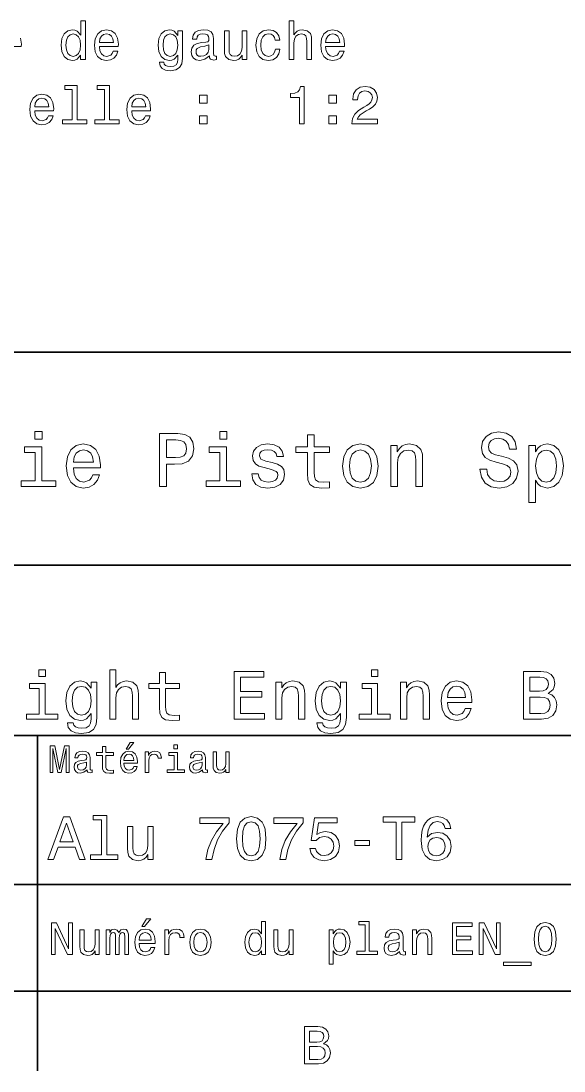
# Model space of a CAD drawing. Extents: x 0 to 420, y 0 to 297.
# Drawn here: x 313.5 to 364.5, y 2.5 to 101.1 of the extents above; entities that cross this region are included whole.
import ezdxf

# ---------------------------------------------------------------- set-up
doc = ezdxf.new("R2010")
doc.units = 0

msp = doc.modelspace()

# ---------------------------------------------------------------- linework, layer by layer
at = {"color": 7, "lineweight": 35}
for p, q in [((220, 70), (410, 70)), ((285, 50), (410, 50)), ((285, 34), (410, 34)), ((285, 20), (410, 20)), ((10, 10), (410, 10)), ((220, 10), (410, 10))]:
    msp.add_line(p, q, dxfattribs=at)
at = {"color": 7, "lineweight": 35, "ltscale": 0.35}
msp.add_line((315, 20), (315, 34), dxfattribs=at)
at = {"color": 7, "lineweight": 35, "ltscale": 0.25}
msp.add_line((315, 10), (315, 20), dxfattribs=at)
at = {"color": 7, "lineweight": 35, "ltscale": 0.1875}
msp.add_line((315, 10), (315, 2.5), dxfattribs=at)
at = {"color": 7, "lineweight": 13}
for points in [[(319.058105, 97.905136), (319.058105, 97.486549), (319.501923, 97.486549), (319.501923, 101.10759), (319.063171, 101.10759), (319.063171, 99.781219), (318.72525, 100.164505), (318.518494, 100.25528), (318.281464, 100.290581), (317.852783, 100.18972), (317.519928, 99.907295), (317.30307, 99.453407), (317.227417, 98.843178), (317.30307, 98.232948), (317.519928, 97.77401), (317.852783, 97.486549), (318.281464, 97.390732), (318.518494, 97.426033), (318.730316, 97.516808)], [(338.645996, 97.486549), (339.089813, 97.486549), (339.089813, 99.04995), (339.135193, 99.40802), (339.281464, 99.670265), (339.508392, 99.83165), (339.811005, 99.892166), (340.05307, 99.841736), (340.204376, 99.705566), (340.280029, 99.478622), (340.305237, 99.176033), (340.305237, 97.486549), (340.749023, 97.486549), (340.749023, 99.266808), (340.728851, 99.624878), (340.638092, 99.922432), (340.340546, 100.194763), (339.876556, 100.290581), (339.62439, 100.25528), (339.407532, 100.159462), (339.225983, 100.008163), (339.089813, 99.801392), (339.089813, 101.10759), (338.645996, 101.10759)], [(318.357117, 99.892166), (318.649628, 99.821564), (318.871521, 99.624878), (319.002655, 99.297066), (319.05307, 98.843178), (319.002655, 98.384247), (318.871521, 98.056435), (318.649628, 97.854706), (318.357117, 97.789146), (318.079742, 97.854706), (317.86792, 98.056435), (317.726715, 98.38929), (317.681305, 98.843178), (317.726715, 99.292023), (317.86792, 99.619835), (318.079742, 99.821564)], [(320.818207, 98.712051), (322.593414, 98.712051), (322.59845, 98.918823), (322.517761, 99.498795), (322.295868, 99.932518), (321.942841, 100.194763), (321.473816, 100.290581), (321.014893, 100.18972), (320.661865, 99.907295), (320.434906, 99.448364), (320.354218, 98.843178), (320.429871, 98.222862), (320.65683, 97.768967), (321.004791, 97.486549), (321.458679, 97.390732), (321.852051, 97.456291), (322.174835, 97.627762), (322.411865, 97.900093), (322.548035, 98.263206), (322.109283, 98.263206), (322.018494, 98.061478), (321.88736, 97.910179), (321.51416, 97.789146), (321.226715, 97.84462), (321.009857, 98.021133), (320.868622, 98.308594), (320.818207, 98.696922)], [(320.818207, 99.085251), (320.873688, 99.433235), (321.009857, 99.690437), (321.216614, 99.846779), (321.488953, 99.902252), (321.756256, 99.846779), (321.963013, 99.690437), (322.089111, 99.433235), (322.134491, 99.085251)], [(328.609985, 97.60759), (328.609985, 100.194763), (328.186371, 100.194763), (328.186371, 99.756004), (327.838379, 100.154419), (327.626556, 100.25528), (327.389526, 100.290581), (326.960846, 100.18972), (326.627991, 99.907295), (326.411133, 99.453407), (326.33551, 98.843178), (326.411133, 98.227905), (326.627991, 97.77401), (326.960846, 97.486549), (327.389526, 97.390732), (327.631592, 97.426033), (327.833344, 97.516808), (328.186371, 97.900093), (328.186371, 97.516808), (328.146027, 97.214218), (328.035065, 96.997353), (327.823242, 96.871277), (327.505524, 96.82589), (327.228149, 96.856148), (327.031464, 96.931793), (326.915466, 97.06292), (326.880157, 97.239433), (326.451477, 97.239433), (326.451477, 97.219261), (326.517059, 96.896492), (326.718781, 96.654419), (327.041534, 96.498077), (327.480316, 96.442604), (328.004791, 96.51825), (328.352783, 96.730064), (328.549469, 97.098221)], [(326.794434, 98.843178), (326.839813, 99.292023), (326.975983, 99.624878), (327.187805, 99.821564), (327.470215, 99.892166), (327.767761, 99.821564), (327.989685, 99.624878), (328.125854, 99.292023), (328.17627, 98.843178), (328.125854, 98.384247), (327.989685, 98.056435), (327.767761, 97.854706), (327.470215, 97.789146), (327.187805, 97.854706), (326.975983, 98.056435), (326.839813, 98.38929)], [(331.146729, 97.839577), (331.146729, 97.824448), (331.171936, 97.652977), (331.247589, 97.531937), (331.565308, 97.436119), (331.812439, 97.476463), (331.812439, 97.819405), (331.706543, 97.804276), (331.565308, 97.869835), (331.5401, 98.071564), (331.5401, 99.473579), (331.479584, 99.83165), (331.30307, 100.083809), (330.995422, 100.235107), (330.561707, 100.290581), (330.138092, 100.230064), (329.825409, 100.058594), (329.628723, 99.791306), (329.563171, 99.438278), (329.563171, 99.40802), (329.961578, 99.40802), (329.996887, 99.619835), (330.107819, 99.771133), (330.289398, 99.861908), (330.5466, 99.897209), (330.793701, 99.871994), (330.970215, 99.796349), (331.076141, 99.665222), (331.11142, 99.483665), (331.091248, 99.271851), (331.010559, 99.165947), (330.808838, 99.115509), (330.430603, 99.075165), (329.996887, 98.98439), (329.68924, 98.823006), (329.50769, 98.570847), (329.452209, 98.197647), (329.502655, 97.864792), (329.658997, 97.617676), (329.911133, 97.461334), (330.259125, 97.405861), (330.728149, 97.511765)], [(334.661865, 100.194763), (334.218048, 100.194763), (334.218048, 98.631363), (334.167633, 98.26825), (334.021362, 98.006004), (333.794434, 97.84462), (333.496887, 97.794189), (333.259857, 97.834534), (333.108551, 97.955566), (333.022827, 98.162338), (333.002655, 98.454849), (333.002655, 100.194763), (332.558838, 100.194763), (332.558838, 98.414505), (332.573975, 98.056435), (332.6698, 97.758881), (332.96228, 97.486549), (333.431305, 97.390732), (333.683472, 97.426033), (333.90033, 97.516808), (334.086945, 97.673149), (334.23822, 97.900093), (334.23822, 97.486549), (334.661865, 97.486549)], [(337.334778, 99.297066), (337.773529, 99.297066), (337.682739, 99.700523), (337.465881, 100.01825), (337.127991, 100.214935), (336.68924, 100.290581), (336.205078, 100.18972), (335.836945, 99.907295), (335.60495, 99.448364), (335.524261, 98.833092), (335.599915, 98.222862), (335.826843, 97.768967), (336.184906, 97.486549), (336.674103, 97.390732), (337.107819, 97.466377), (337.44574, 97.678192), (337.677704, 98.011047), (337.778564, 98.454849), (337.35495, 98.454849), (337.279297, 98.172432), (337.138092, 97.960609), (336.936371, 97.829491), (336.68924, 97.789146), (336.381592, 97.854706), (336.159698, 98.056435), (336.023529, 98.384247), (335.978149, 98.848221), (336.023529, 99.302109), (336.164734, 99.629921), (336.391693, 99.83165), (336.68924, 99.902252), (336.951477, 99.856865), (337.148163, 99.740875), (337.279297, 99.549232)], [(342.070374, 98.712051), (343.845581, 98.712051), (343.850616, 98.918823), (343.769928, 99.498795), (343.548035, 99.932518), (343.195007, 100.194763), (342.725983, 100.290581), (342.267059, 100.18972), (341.914032, 99.907295), (341.687073, 99.448364), (341.606384, 98.843178), (341.682037, 98.222862), (341.908966, 97.768967), (342.256958, 97.486549), (342.710846, 97.390732), (343.104218, 97.456291), (343.427002, 97.627762), (343.664032, 97.900093), (343.800201, 98.263206), (343.36142, 98.263206), (343.27066, 98.061478), (343.139526, 97.910179), (342.766327, 97.789146), (342.478851, 97.84462), (342.261993, 98.021133), (342.120789, 98.308594), (342.070374, 98.696922)], [(342.070374, 99.085251), (342.125824, 99.433235), (342.261993, 99.690437), (342.468781, 99.846779), (342.741119, 99.902252), (343.008392, 99.846779), (343.215179, 99.690437), (343.341248, 99.433235), (343.386658, 99.085251)], [(331.096313, 98.434677), (331.035797, 98.172432), (330.87439, 97.970695), (330.632324, 97.839577), (330.334778, 97.794189), (330.143127, 97.819405), (330.006958, 97.900093), (329.921234, 98.041306), (329.896027, 98.237991), (329.916199, 98.414505), (329.996887, 98.540581), (330.319641, 98.681793), (330.728149, 98.74231), (331.096313, 98.86335)], [(318.276428, 94.687561), (318.276428, 91.81292), (317.363586, 91.81292), (317.363586, 91.43972), (319.627991, 91.43972), (319.627991, 91.81292), (318.720215, 91.81292), (318.720215, 95.06076), (317.580444, 95.06076), (317.580444, 94.687561)], [(321.312439, 94.687561), (321.312439, 91.81292), (320.399628, 91.81292), (320.399628, 91.43972), (322.664032, 91.43972), (322.664032, 91.81292), (321.756256, 91.81292), (321.756256, 95.06076), (320.616486, 95.06076), (320.616486, 94.687561)], [(339.599182, 91.43972), (340.058105, 91.43972), (340.058105, 94.964935), (339.715179, 94.964935), (339.62439, 94.657303), (339.442841, 94.450531), (339.165466, 94.329491), (338.782166, 94.289146), (338.782166, 93.931076), (339.599182, 93.931076)], [(344.531464, 91.43972), (346.937073, 91.43972), (346.937073, 91.873436), (345.035767, 91.873436), (345.141693, 92.110466), (345.323242, 92.307152), (345.883057, 92.665222), (346.180603, 92.816521), (346.513428, 93.033379), (346.750488, 93.285538), (346.886658, 93.583092), (346.937073, 93.92099), (346.851349, 94.34462), (346.614319, 94.677475), (346.25119, 94.88929), (345.782166, 94.964935), (345.298035, 94.879204), (344.929871, 94.642166), (344.692841, 94.263931), (344.612152, 93.764648), (344.612152, 93.694046), (345.071075, 93.694046), (345.071075, 93.73439), (345.116455, 94.077332), (345.252625, 94.329491), (345.469482, 94.490875), (345.756958, 94.546349), (346.049469, 94.495918), (346.266327, 94.369835), (346.407532, 94.173149), (346.457977, 93.926033), (346.422668, 93.694046), (346.326843, 93.49736), (346.165466, 93.32589), (345.943542, 93.174591), (345.645996, 93.013206), (345.151764, 92.700523), (344.803802, 92.367676), (344.597015, 91.964218), (344.531464, 91.454849)], [(314.746155, 92.665222), (316.521362, 92.665222), (316.526428, 92.871994), (316.44574, 93.451965), (316.223816, 93.885689), (315.870789, 94.147934), (315.401764, 94.243752), (314.942841, 94.142891), (314.589813, 93.860466), (314.362885, 93.401535), (314.282166, 92.796349), (314.357819, 92.176033), (314.584778, 91.722137), (314.93277, 91.43972), (315.386658, 91.343903), (315.780029, 91.409462), (316.102783, 91.580933), (316.339813, 91.853264), (316.475983, 92.216377), (316.037231, 92.216377), (315.946442, 92.014648), (315.815308, 91.86335), (315.442108, 91.742317), (315.154663, 91.797791), (314.937805, 91.974304), (314.7966, 92.261765), (314.746155, 92.650093)], [(314.746155, 93.038422), (314.801636, 93.386406), (314.937805, 93.643608), (315.144562, 93.79995), (315.416901, 93.855423), (315.684204, 93.79995), (315.890961, 93.643608), (316.017059, 93.386406), (316.062439, 93.038422)], [(323.854218, 92.665222), (325.629456, 92.665222), (325.634491, 92.871994), (325.553802, 93.451965), (325.331879, 93.885689), (324.978882, 94.147934), (324.509857, 94.243752), (324.050903, 94.142891), (323.697876, 93.860466), (323.470947, 93.401535), (323.390259, 92.796349), (323.465912, 92.176033), (323.692841, 91.722137), (324.040833, 91.43972), (324.49472, 91.343903), (324.888092, 91.409462), (325.210846, 91.580933), (325.447876, 91.853264), (325.584045, 92.216377), (325.145294, 92.216377), (325.054504, 92.014648), (324.923401, 91.86335), (324.550201, 91.742317), (324.262726, 91.797791), (324.045868, 91.974304), (323.904663, 92.261765), (323.854218, 92.650093)], [(323.854218, 93.038422), (323.909698, 93.386406), (324.045868, 93.643608), (324.252655, 93.79995), (324.524963, 93.855423), (324.792267, 93.79995), (324.999023, 93.643608), (325.125122, 93.386406), (325.170502, 93.038422)], [(330.233917, 93.396492), (330.929871, 93.396492), (330.929871, 94.147934), (330.233917, 94.147934)], [(342.377991, 93.396492), (343.073975, 93.396492), (343.073975, 94.147934), (342.377991, 94.147934)], [(330.233917, 91.43972), (330.929871, 91.43972), (330.929871, 92.191162), (330.233917, 92.191162)], [(342.377991, 91.43972), (343.073975, 91.43972), (343.073975, 92.191162), (342.377991, 92.191162)], [(315.439484, 62.554031), (314.76944, 62.554031), (314.76944, 61.833572), (315.439484, 61.833572)], [(326.462524, 57.381123), (327.125366, 57.381123), (327.125366, 59.492073), (327.860229, 59.492073), (328.602295, 59.528095), (329.193085, 59.780258), (329.574921, 60.270172), (329.70462, 60.940201), (329.60376, 61.559795), (329.315552, 62.013687), (328.840057, 62.287464), (328.19165, 62.381123), (326.462524, 62.381123)], [(332.788177, 62.554031), (332.118164, 62.554031), (332.118164, 61.833572), (332.788177, 61.833572)], [(340.353027, 60.579971), (340.353027, 58.64193), (340.39624, 58.015129), (340.597992, 57.582851), (341.001434, 57.330688), (341.685883, 57.244236), (342.43515, 57.280258), (342.43515, 57.827808), (341.887604, 57.78458), (341.390503, 57.842216), (341.123932, 58.022331), (341.008636, 58.324928), (340.98703, 58.75), (340.98703, 60.579971), (342.43515, 60.579971), (342.43515, 61.120316), (340.98703, 61.120316), (340.98703, 62.251438), (340.353027, 62.251438), (340.353027, 61.120316), (339.257935, 61.120316), (339.257935, 60.579971)], [(357.20462, 59.030979), (356.549011, 59.030979), (356.693085, 58.267288), (357.053314, 57.70533), (357.608063, 57.366714), (358.357361, 57.244236), (359.099426, 57.359509), (359.654175, 57.67651), (360.007202, 58.17363), (360.136902, 58.82925), (360.028809, 59.420029), (359.726227, 59.801872), (359.236328, 60.054031), (358.580688, 60.241352), (358.018738, 60.378242), (357.651306, 60.536743), (357.442383, 60.767288), (357.377533, 61.127522), (357.442383, 61.451729), (357.6297, 61.696686), (357.917877, 61.862389), (358.314117, 61.920029), (358.71759, 61.84798), (359.034576, 61.653458), (359.24353, 61.32925), (359.344391, 60.889767), (360, 60.889767), (360, 60.904179), (359.884735, 61.581409), (359.546112, 62.085732), (359.01297, 62.402737), (358.292511, 62.510807), (357.644104, 62.402737), (357.139771, 62.100143), (356.815552, 61.631844), (356.700287, 61.026657), (356.793945, 60.486309), (357.067719, 60.118874), (357.5, 59.873917), (358.09079, 59.6866), (358.674347, 59.520893), (359.113831, 59.362389), (359.380402, 59.131844), (359.47406, 58.757202), (359.387604, 58.375359), (359.164276, 58.087173), (358.825653, 57.907059), (358.386169, 57.849422), (357.896271, 57.928673), (357.521606, 58.159222), (357.283875, 58.533859)], [(318.371765, 59.131844), (320.907776, 59.131844), (320.914978, 59.427231), (320.799713, 60.255764), (320.482697, 60.875359), (319.978394, 61.25), (319.30835, 61.386887), (318.65274, 61.242794), (318.148407, 60.839336), (317.824219, 60.183716), (317.708923, 59.319164), (317.816986, 58.432995), (318.141205, 57.78458), (318.638336, 57.381123), (319.286743, 57.244236), (319.848694, 57.337894), (320.309784, 57.582851), (320.648407, 57.971901), (320.842926, 58.490631), (320.216125, 58.490631), (320.086456, 58.20245), (319.899139, 57.986309), (319.365997, 57.8134), (318.955322, 57.892651), (318.645538, 58.14481), (318.443787, 58.555473), (318.371765, 59.110229)], [(328.011536, 61.76873), (328.443787, 61.725502), (328.760803, 61.588615), (328.94812, 61.336452), (329.01297, 60.940201), (328.940918, 60.522331), (328.746399, 60.270172), (328.414978, 60.140488), (327.96109, 60.104465), (327.125366, 60.104465), (327.125366, 61.76873)], [(337.060516, 59.636166), (336.44812, 59.780258), (335.994232, 59.945965), (335.842926, 60.28458), (335.886169, 60.522331), (336.037476, 60.695244), (336.28241, 60.803314), (336.635437, 60.846542), (336.97406, 60.803314), (337.240631, 60.67363), (337.413544, 60.479107), (337.485596, 60.219738), (338.105194, 60.219738), (338.105194, 60.23415), (337.997131, 60.70245), (337.701721, 61.069885), (337.240631, 61.30043), (336.635437, 61.386887), (336.023041, 61.30043), (335.576355, 61.062679), (335.29538, 60.709652), (335.208923, 60.262966), (335.273773, 59.830688), (335.475494, 59.528095), (335.806915, 59.311958), (336.289612, 59.16066), (336.995667, 58.987751), (337.427948, 58.807636), (337.543213, 58.663544), (337.586456, 58.447407), (337.521606, 58.180836), (337.348694, 57.979107), (337.067719, 57.849422), (336.693085, 57.806194), (336.296814, 57.849422), (336.008636, 58.000721), (335.814117, 58.245674), (335.734863, 58.584293), (335.122467, 58.584293), (335.223328, 58.007923), (335.518738, 57.590057), (335.98703, 57.337894), (336.635437, 57.244236), (337.312683, 57.337894), (337.809814, 57.590057), (338.112396, 57.993515), (338.220459, 58.519451), (338.141205, 58.973343), (337.917877, 59.283138), (337.550415, 59.484871)], [(343.65274, 59.311958), (343.768005, 58.432995), (344.099426, 57.78458), (344.625366, 57.381123), (345.331421, 57.244236), (346.030273, 57.381123), (346.556213, 57.777374), (346.887604, 58.425793), (347.010101, 59.311958), (346.887604, 60.190922), (346.556213, 60.846542), (346.030273, 61.242794), (345.331421, 61.386887), (344.625366, 61.242794), (344.099426, 60.839336), (343.768005, 60.190922)], [(348.177246, 57.381123), (348.811249, 57.381123), (348.811249, 59.614552), (348.876099, 60.12608), (349.085022, 60.500717), (349.409241, 60.731266), (349.841492, 60.817722), (350.187317, 60.745674), (350.403473, 60.551151), (350.511536, 60.226944), (350.547546, 59.794666), (350.547546, 57.381123), (351.181549, 57.381123), (351.181549, 59.924351), (351.15274, 60.435879), (351.023071, 60.86095), (350.597992, 61.25), (349.93515, 61.386887), (349.567719, 61.336452), (349.257935, 61.199566), (348.991364, 60.969017), (348.78241, 60.659222), (348.78241, 61.25), (348.177246, 61.25)], [(361.786743, 60.652016), (361.786743, 61.25), (361.15274, 61.25), (361.15274, 55.882565), (361.786743, 55.882565), (361.786743, 57.971901), (362.010101, 57.633286), (362.262268, 57.409943), (362.896271, 57.244236), (363.501465, 57.381123), (363.976959, 57.791786), (364.286743, 58.440201), (364.402039, 59.319164), (364.286743, 60.190922), (363.976959, 60.839336), (363.501465, 61.242794), (362.896271, 61.386887), (362.550446, 61.343658), (362.255066, 61.206772), (362.002899, 60.976223)], [(315.417877, 57.914265), (315.417877, 61.120316), (313.789612, 61.120316), (313.789612, 60.579971), (314.783875, 60.579971), (314.783875, 57.914265), (313.48703, 57.914265), (313.48703, 57.381123), (316.729095, 57.381123), (316.729095, 57.914265)], [(318.371765, 59.664986), (318.451019, 60.162102), (318.645538, 60.529537), (318.940918, 60.75288), (319.329956, 60.83213), (319.711823, 60.75288), (320.007202, 60.529537), (320.187317, 60.162102), (320.252167, 59.664986)], [(332.766571, 57.914265), (332.766571, 61.120316), (331.138336, 61.120316), (331.138336, 60.579971), (332.132568, 60.579971), (332.132568, 57.914265), (330.835724, 57.914265), (330.835724, 57.381123), (334.07782, 57.381123), (334.07782, 57.914265)], [(344.301147, 59.319164), (344.365997, 59.967579), (344.567719, 60.435879), (344.891937, 60.72406), (345.331421, 60.824928), (345.763702, 60.72406), (346.087891, 60.443081), (346.289612, 59.967579), (346.361664, 59.319164), (346.289612, 58.663544), (346.087891, 58.188038), (345.763702, 57.899853), (345.331421, 57.806194), (344.891937, 57.899853), (344.567719, 58.188038), (344.365997, 58.663544)], [(362.788208, 57.8134), (362.363129, 57.907059), (362.053314, 58.195244), (361.858795, 58.663544), (361.793945, 59.319164), (361.858795, 59.967579), (362.053314, 60.435879), (362.363129, 60.716858), (362.788208, 60.817722), (363.177246, 60.716858), (363.48703, 60.428673), (363.68158, 59.960373), (363.753601, 59.319164), (363.68158, 58.67075), (363.48703, 58.195244), (363.177246, 57.907059)], [(315.742065, 40.185879), (315.139069, 40.185879), (315.139069, 39.537464), (315.742065, 39.537464)], [(321.785309, 35.530258), (322.355927, 35.530258), (322.355927, 37.540344), (322.414276, 38.000721), (322.602325, 38.337894), (322.894104, 38.545387), (323.283142, 38.623199), (323.594391, 38.558357), (323.78891, 38.383286), (323.886169, 38.091499), (323.918579, 37.70245), (323.918579, 35.530258), (324.489197, 35.530258), (324.489197, 37.819164), (324.463257, 38.279537), (324.346558, 38.662102), (323.963989, 39.012245), (323.367432, 39.135445), (323.043243, 39.090057), (322.764404, 38.966858), (322.530975, 38.772331), (322.355927, 38.506485), (322.355927, 40.185879), (321.785309, 40.185879)], [(326.453888, 38.409222), (326.453888, 36.664986), (326.492798, 36.100864), (326.674347, 35.711815), (327.037476, 35.484871), (327.653473, 35.407059), (328.32782, 35.43948), (328.32782, 35.932274), (327.835022, 35.893372), (327.387604, 35.945244), (327.147705, 36.107349), (327.043945, 36.379681), (327.024506, 36.762245), (327.024506, 38.409222), (328.32782, 38.409222), (328.32782, 38.895531), (327.024506, 38.895531), (327.024506, 39.913544), (326.453888, 39.913544), (326.453888, 38.895531), (325.468292, 38.895531), (325.468292, 38.409222)], [(333.476227, 35.530258), (336.329254, 35.530258), (336.329254, 36.074928), (334.072784, 36.074928), (334.072784, 37.598701), (336.082855, 37.598701), (336.082855, 38.136887), (334.072784, 38.136887), (334.072784, 39.485588), (336.277374, 39.485588), (336.277374, 40.030258), (333.476227, 40.030258)], [(346.969757, 40.185879), (346.36673, 40.185879), (346.36673, 39.537464), (346.969757, 39.537464)], [(362.972626, 37.961815), (363.426514, 38.337894), (363.543213, 38.590778), (363.582123, 38.902016), (363.497833, 39.388329), (363.244965, 39.738472), (362.836456, 39.95245), (362.265869, 40.030258), (360.664276, 40.030258), (360.664276, 35.530258), (362.356628, 35.530258), (362.959656, 35.621037), (363.407074, 35.886887), (363.685883, 36.308357), (363.783142, 36.87896), (363.724792, 37.261528), (363.569153, 37.57925), (363.316284, 37.812679)], [(362.142639, 38.162823), (361.260803, 38.162823), (361.260803, 39.492073), (362.194519, 39.492073), (362.544678, 39.453171), (362.791077, 39.336452), (362.940216, 39.135445), (362.992065, 38.837173), (362.933716, 38.538902), (362.778107, 38.331409), (362.512238, 38.201729)], [(315.722626, 36.010086), (315.722626, 38.895531), (314.257202, 38.895531), (314.257202, 38.409222), (315.152039, 38.409222), (315.152039, 36.010086), (313.984863, 36.010086), (313.984863, 35.530258), (316.90274, 35.530258), (316.90274, 36.010086)], [(320.592224, 35.685879), (320.592224, 39.012245), (320.047546, 39.012245), (320.047546, 38.448124), (319.600159, 38.960373), (319.32782, 39.090057), (319.023071, 39.135445), (318.471893, 39.005764), (318.043945, 38.642651), (317.765137, 38.059078), (317.667877, 37.274494), (317.765137, 36.483429), (318.043945, 35.899857), (318.471893, 35.530258), (319.023071, 35.407059), (319.33429, 35.45245), (319.593658, 35.569164), (320.047546, 36.061958), (320.047546, 35.569164), (319.995697, 35.180115), (319.853027, 34.901295), (319.580688, 34.739193), (319.172211, 34.680836), (318.815582, 34.719738), (318.562683, 34.817001), (318.413544, 34.985588), (318.368164, 35.212536), (317.817017, 35.212536), (317.817017, 35.1866), (317.901306, 34.771614), (318.160675, 34.460373), (318.575653, 34.259365), (319.139771, 34.188038), (319.814117, 34.285301), (320.261536, 34.557636), (320.514404, 35.030979)], [(318.257935, 37.274494), (318.316284, 37.851585), (318.491364, 38.279537), (318.763702, 38.532421), (319.126801, 38.623199), (319.509369, 38.532421), (319.794678, 38.279537), (319.969757, 37.851585), (320.034576, 37.274494), (319.969757, 36.684437), (319.794678, 36.262966), (319.509369, 36.003601), (319.126801, 35.919308), (318.763702, 36.003601), (318.491364, 36.262966), (318.316284, 36.690922)], [(337.399139, 35.530258), (337.969757, 35.530258), (337.969757, 37.540344), (338.028107, 38.000721), (338.216156, 38.337894), (338.507935, 38.545387), (338.896973, 38.623199), (339.208221, 38.558357), (339.40274, 38.383286), (339.5, 38.091499), (339.53244, 37.70245), (339.53244, 35.530258), (340.103027, 35.530258), (340.103027, 37.819164), (340.077087, 38.279537), (339.960388, 38.662102), (339.57782, 39.012245), (338.981262, 39.135445), (338.650574, 39.090057), (338.371765, 38.966858), (338.131836, 38.759365), (337.943817, 38.480545), (337.943817, 39.012245), (337.399139, 39.012245)], [(344.01297, 35.685879), (344.01297, 39.012245), (343.468292, 39.012245), (343.468292, 38.448124), (343.020905, 38.960373), (342.748566, 39.090057), (342.443817, 39.135445), (341.892639, 39.005764), (341.464691, 38.642651), (341.185883, 38.059078), (341.088623, 37.274494), (341.185883, 36.483429), (341.464691, 35.899857), (341.892639, 35.530258), (342.443817, 35.407059), (342.755035, 35.45245), (343.014404, 35.569164), (343.468292, 36.061958), (343.468292, 35.569164), (343.416443, 35.180115), (343.273773, 34.901295), (343.001434, 34.739193), (342.592957, 34.680836), (342.236328, 34.719738), (341.983429, 34.817001), (341.83429, 34.985588), (341.78891, 35.212536), (341.237762, 35.212536), (341.237762, 35.1866), (341.322052, 34.771614), (341.581421, 34.460373), (341.996399, 34.259365), (342.560516, 34.188038), (343.234863, 34.285301), (343.682281, 34.557636), (343.935181, 35.030979)], [(341.67868, 37.274494), (341.73703, 37.851585), (341.912109, 38.279537), (342.184448, 38.532421), (342.547546, 38.623199), (342.930115, 38.532421), (343.215424, 38.279537), (343.390503, 37.851585), (343.455322, 37.274494), (343.390503, 36.684437), (343.215424, 36.262966), (342.930115, 36.003601), (342.547546, 35.919308), (342.184448, 36.003601), (341.912109, 36.262966), (341.73703, 36.690922)], [(346.950287, 36.010086), (346.950287, 38.895531), (345.484863, 38.895531), (345.484863, 38.409222), (346.3797, 38.409222), (346.3797, 36.010086), (345.212524, 36.010086), (345.212524, 35.530258), (348.130402, 35.530258), (348.130402, 36.010086)], [(349.109497, 35.530258), (349.680115, 35.530258), (349.680115, 37.540344), (349.738464, 38.000721), (349.926514, 38.337894), (350.218292, 38.545387), (350.607361, 38.623199), (350.918579, 38.558357), (351.113129, 38.383286), (351.210388, 38.091499), (351.242798, 37.70245), (351.242798, 35.530258), (351.813416, 35.530258), (351.813416, 37.819164), (351.787476, 38.279537), (351.670746, 38.662102), (351.288177, 39.012245), (350.69165, 39.135445), (350.360962, 39.090057), (350.082153, 38.966858), (349.842224, 38.759365), (349.654175, 38.480545), (349.654175, 39.012245), (349.109497, 39.012245)], [(353.512268, 37.105907), (355.794678, 37.105907), (355.801147, 37.371758), (355.697418, 38.117435), (355.412109, 38.675072), (354.958221, 39.012245), (354.355194, 39.135445), (353.765137, 39.005764), (353.311249, 38.642651), (353.01947, 38.052593), (352.91571, 37.274494), (353.01297, 36.476944), (353.304749, 35.893372), (353.752167, 35.530258), (354.335754, 35.407059), (354.841492, 35.491352), (355.2565, 35.711815), (355.561249, 36.061958), (355.736328, 36.528816), (355.17218, 36.528816), (355.055481, 36.269451), (354.886902, 36.074928), (354.407074, 35.919308), (354.037476, 35.990631), (353.758636, 36.217579), (353.577087, 36.587173), (353.512268, 37.086452)], [(353.512268, 37.585735), (353.583588, 38.033138), (353.758636, 38.363831), (354.024506, 38.564842), (354.374634, 38.636166), (354.718292, 38.564842), (354.984161, 38.363831), (355.14624, 38.033138), (355.20462, 37.585735)], [(362.285309, 36.068443), (361.260803, 36.068443), (361.260803, 37.618156), (362.226959, 37.618156), (362.635437, 37.572765), (362.927246, 37.4366), (363.102295, 37.203171), (363.160675, 36.865993), (363.102295, 36.509365), (362.940216, 36.262966), (362.667877, 36.113831)], [(316.183716, 30.530979), (316.46109, 30.530979), (316.46109, 32.80043), (316.929382, 30.530979), (317.239197, 30.530979), (317.703888, 32.80043), (317.703888, 30.530979), (317.984863, 30.530979), (317.984863, 33.030979), (317.54538, 33.030979), (317.08429, 30.826368), (316.626801, 33.030979), (316.183716, 33.030979)], [(321.100861, 32.130402), (321.100861, 31.161383), (321.122467, 30.847982), (321.223328, 30.631844), (321.425079, 30.505762), (321.767303, 30.462536), (322.141937, 30.480547), (322.141937, 30.754322), (321.868164, 30.732708), (321.619598, 30.761526), (321.486298, 30.851583), (321.42868, 31.002882), (321.417877, 31.215418), (321.417877, 32.130402), (322.141937, 32.130402), (322.141937, 32.400574), (321.417877, 32.400574), (321.417877, 32.966137), (321.100861, 32.966137), (321.100861, 32.400574), (320.553314, 32.400574), (320.553314, 32.130402)], [(323.341492, 32.728386), (323.554047, 32.728386), (324.054749, 33.340778), (323.701721, 33.340778)], [(328.161377, 33.117435), (327.826355, 33.117435), (327.826355, 32.757202), (328.161377, 32.757202)], [(319.656342, 30.78314), (319.656342, 30.772333), (319.674347, 30.649855), (319.728394, 30.5634), (319.955322, 30.494957), (320.131836, 30.523775), (320.131836, 30.768732), (320.056183, 30.757925), (319.955322, 30.804754), (319.937317, 30.948847), (319.937317, 31.950287), (319.894104, 32.206051), (319.768005, 32.386166), (319.548279, 32.494236), (319.238464, 32.533859), (318.935883, 32.490635), (318.712524, 32.368156), (318.572052, 32.177231), (318.525208, 31.925072), (318.525208, 31.903458), (318.809784, 31.903458), (318.835022, 32.054756), (318.914276, 32.162823), (319.043945, 32.227665), (319.227661, 32.25288), (319.404175, 32.234871), (319.530273, 32.180836), (319.605896, 32.087173), (319.631134, 31.957493), (319.61673, 31.806194), (319.559082, 31.730547), (319.414978, 31.694523), (319.144806, 31.665705), (318.835022, 31.600864), (318.615265, 31.48559), (318.485596, 31.305475), (318.445953, 31.038904), (318.481995, 30.801151), (318.593658, 30.62464), (318.773773, 30.512968), (319.022339, 30.473343), (319.357361, 30.54899)], [(323.121765, 31.40634), (324.389771, 31.40634), (324.393372, 31.554033), (324.335724, 31.9683), (324.177246, 32.278099), (323.925079, 32.465416), (323.590057, 32.533859), (323.262238, 32.461815), (323.010101, 32.260086), (322.847992, 31.932276), (322.790344, 31.5), (322.844391, 31.056915), (323.00647, 30.732708), (323.255035, 30.530979), (323.579254, 30.462536), (323.860229, 30.509365), (324.09079, 30.631844), (324.260101, 30.826368), (324.357361, 31.085733), (324.043945, 31.085733), (323.979095, 30.941643), (323.885437, 30.833572), (323.618866, 30.747118), (323.413544, 30.786743), (323.258636, 30.912823), (323.157776, 31.118155), (323.121765, 31.395533)], [(323.121765, 31.672911), (323.161377, 31.921469), (323.258636, 32.105186), (323.406342, 32.216858), (323.600861, 32.256485), (323.791779, 32.216858), (323.939484, 32.105186), (324.029541, 31.921469), (324.061951, 31.672911)], [(325.131836, 30.530979), (325.448853, 30.530979), (325.448853, 31.636887), (325.481262, 31.903458), (325.578522, 32.094379), (325.73703, 32.209652), (325.949554, 32.249279), (326.108063, 32.224064), (326.226959, 32.152016), (326.298981, 32.029537), (326.324219, 31.863832), (326.644806, 31.863832), (326.601593, 32.155621), (326.482697, 32.364552), (326.284576, 32.490635), (326.014404, 32.533859), (325.830688, 32.505043), (325.67218, 32.432995), (325.531708, 32.310516), (325.420044, 32.144814), (325.420044, 32.465416), (325.131836, 32.465416)], [(328.150574, 30.79755), (328.150574, 32.400574), (327.336456, 32.400574), (327.336456, 32.130402), (327.833588, 32.130402), (327.833588, 30.79755), (327.18515, 30.79755), (327.18515, 30.530979), (328.806183, 30.530979), (328.806183, 30.79755)], [(330.499268, 30.78314), (330.499268, 30.772333), (330.517303, 30.649855), (330.57132, 30.5634), (330.798279, 30.494957), (330.974792, 30.523775), (330.974792, 30.768732), (330.899139, 30.757925), (330.798279, 30.804754), (330.780273, 30.948847), (330.780273, 31.950287), (330.73703, 32.206051), (330.610962, 32.386166), (330.391205, 32.494236), (330.081421, 32.533859), (329.778809, 32.490635), (329.555481, 32.368156), (329.414978, 32.177231), (329.368164, 31.925072), (329.368164, 31.903458), (329.65274, 31.903458), (329.677948, 32.054756), (329.757202, 32.162823), (329.886902, 32.227665), (330.070618, 32.25288), (330.247131, 32.234871), (330.373199, 32.180836), (330.448853, 32.087173), (330.47406, 31.957493), (330.459656, 31.806194), (330.402008, 31.730547), (330.257935, 31.694523), (329.987762, 31.665705), (329.677948, 31.600864), (329.458221, 31.48559), (329.328522, 31.305475), (329.28891, 31.038904), (329.324921, 30.801151), (329.436584, 30.62464), (329.616699, 30.512968), (329.865265, 30.473343), (330.200287, 30.54899)], [(333.010071, 32.465416), (332.693085, 32.465416), (332.693085, 31.348703), (332.657074, 31.089336), (332.552582, 30.902016), (332.390503, 30.786743), (332.177948, 30.750719), (332.008636, 30.779539), (331.900574, 30.865993), (331.839325, 31.013687), (331.824921, 31.222622), (331.824921, 32.465416), (331.507935, 32.465416), (331.507935, 31.193804), (331.518738, 30.93804), (331.587189, 30.725504), (331.796112, 30.530979), (332.131134, 30.462536), (332.311249, 30.487751), (332.466125, 30.552593), (332.599426, 30.664265), (332.707489, 30.826368), (332.707489, 30.530979), (333.010071, 30.530979)], [(319.620331, 31.208212), (319.577087, 31.020893), (319.461823, 30.876801), (319.28891, 30.78314), (319.076355, 30.750719), (318.939484, 30.768732), (318.842224, 30.826368), (318.780975, 30.927233), (318.76297, 31.067722), (318.777374, 31.193804), (318.835022, 31.283861), (319.065552, 31.384726), (319.357361, 31.427954), (319.620331, 31.514408)], [(330.463257, 31.208212), (330.420044, 31.020893), (330.304749, 30.876801), (330.131836, 30.78314), (329.919312, 30.750719), (329.78241, 30.768732), (329.68515, 30.826368), (329.623932, 30.927233), (329.605896, 31.067722), (329.620331, 31.193804), (329.677948, 31.283861), (329.908508, 31.384726), (330.200287, 31.427954), (330.463257, 31.514408)], [(315.982697, 22.360231), (316.51297, 22.360231), (316.933716, 23.536024), (318.530273, 23.536024), (318.951019, 22.360231), (319.492798, 22.360231), (318.028809, 26.365995), (317.440918, 26.365995)], [(317.118164, 24.025938), (317.734863, 25.789627), (318.351593, 24.025938)], [(321.020172, 26.072046), (321.020172, 22.786745), (319.976959, 22.786745), (319.976959, 22.360231), (322.56485, 22.360231), (322.56485, 22.786745), (321.527374, 22.786745), (321.527374, 26.49856), (320.224792, 26.49856), (320.224792, 26.072046)], [(330.812683, 22.360231), (331.394806, 22.360231), (331.585022, 23.311239), (331.919312, 24.198849), (332.391937, 25.023056), (333.008636, 25.795389), (333.008636, 26.273777), (330.265137, 26.273777), (330.265137, 25.749281), (332.455322, 25.749281), (331.82132, 24.971182), (331.342926, 24.158503), (331.008636, 23.293949)], [(333.694519, 24.314121), (333.780975, 23.409224), (334.05188, 22.763689), (334.484161, 22.371759), (335.083588, 22.244957), (335.677246, 22.371759), (336.109497, 22.763689), (336.374634, 23.409224), (336.466858, 24.314121), (336.374634, 25.213257), (336.265137, 25.570606), (336.109497, 25.864553), (335.677246, 26.256485), (335.083588, 26.38905), (334.484161, 26.256485), (334.05188, 25.858791), (333.780975, 25.213257)], [(334.247833, 24.314121), (334.293945, 25.011528), (334.438049, 25.51297), (334.697418, 25.806917), (335.083588, 25.910664), (335.463989, 25.806917), (335.723328, 25.51297), (335.867432, 25.011528), (335.913544, 24.314121), (335.867432, 23.610952), (335.723328, 23.10951), (335.463989, 22.815563), (335.083588, 22.717581), (334.697418, 22.815563), (334.438049, 23.10951), (334.293945, 23.610952)], [(337.752167, 22.360231), (338.33429, 22.360231), (338.524506, 23.311239), (338.858795, 24.198849), (339.331421, 25.023056), (339.94812, 25.795389), (339.94812, 26.273777), (337.20462, 26.273777), (337.20462, 25.749281), (339.394806, 25.749281), (338.760803, 24.971182), (338.28241, 24.158503), (337.94812, 23.293949)], [(340.593658, 23.40346), (340.720459, 22.930836), (341.002869, 22.56196), (341.417877, 22.331413), (341.94812, 22.244957), (342.530273, 22.348703), (342.985596, 22.631124), (343.273773, 23.080692), (343.38327, 23.657061), (343.285309, 24.193085), (343.008636, 24.613834), (342.576355, 24.884727), (342.017303, 24.98271), (341.585022, 24.913546), (341.250732, 24.723343), (341.412109, 25.801153), (343.164276, 25.801153), (343.164276, 26.273777), (341.02594, 26.273777), (340.708923, 24.152739), (341.170013, 24.152739), (341.504333, 24.423632), (341.930847, 24.521614), (342.299713, 24.458214), (342.582123, 24.273777), (342.760803, 23.991356), (342.824219, 23.628242), (342.760803, 23.265131), (342.576355, 22.98271), (342.293945, 22.804035), (341.930847, 22.740635), (341.625366, 22.780981), (341.389038, 22.913546), (341.216125, 23.121038), (341.129669, 23.40346)], [(348.697388, 22.360231), (349.227661, 22.360231), (349.227661, 25.876081), (350.438049, 25.876081), (350.438049, 26.360231), (347.481262, 26.360231), (347.481262, 25.876081), (348.697388, 25.876081)], [(353.815552, 25.282421), (353.706055, 25.749281), (353.452454, 26.095102), (353.060516, 26.314121), (352.553314, 26.38905), (352.213257, 26.348703), (351.919312, 26.239193), (351.659943, 26.06052), (351.440918, 25.806917), (351.268005, 25.489914), (351.141205, 25.103746), (351.060516, 24.648417), (351.037476, 24.135448), (351.129669, 23.317003), (351.412109, 22.723343), (351.867432, 22.365995), (352.489899, 22.244957), (353.048981, 22.348703), (353.475494, 22.619596), (353.752167, 23.04611), (353.850128, 23.587896), (353.752167, 24.135448), (353.48703, 24.556196), (353.07782, 24.821327), (352.570618, 24.913546), (352.023041, 24.798271), (351.613831, 24.469742), (351.700287, 25.103746), (351.884735, 25.559078), (352.167145, 25.829971), (352.559082, 25.922192), (352.84726, 25.876081), (353.066284, 25.755043), (353.210388, 25.553314), (353.285309, 25.282421)], [(325.867432, 25.455332), (325.360229, 25.455332), (325.360229, 23.668589), (325.302582, 23.253603), (325.135437, 22.953892), (324.876068, 22.769453), (324.536011, 22.711817), (324.265137, 22.757925), (324.092224, 22.896254), (323.994232, 23.132566), (323.971191, 23.46686), (323.971191, 25.455332), (323.463989, 25.455332), (323.463989, 23.42075), (323.481262, 23.011528), (323.59079, 22.671471), (323.925079, 22.360231), (324.46109, 22.250721), (324.749268, 22.291067), (324.997131, 22.394814), (325.210388, 22.573488), (325.383301, 22.832853), (325.383301, 22.360231), (325.867432, 22.360231)], [(344.79538, 23.680117), (346.190186, 23.680117), (346.190186, 24.135448), (344.79538, 24.135448)], [(353.291077, 23.582134), (353.227661, 23.219021), (353.066284, 22.942364), (352.806915, 22.757925), (352.484131, 22.700289), (352.144104, 22.757925), (351.884735, 22.9366), (351.71759, 23.213257), (351.66571, 23.57637), (351.723328, 23.933718), (351.884735, 24.204613), (352.149841, 24.377522), (352.507202, 24.440924), (352.818451, 24.377522), (353.066284, 24.210375), (353.227661, 23.939482)], [(324.809814, 16.065563), (325.06485, 16.065563), (325.66571, 16.800432), (325.242065, 16.800432)], [(316.315552, 13.428675), (316.674347, 13.428675), (316.674347, 15.888329), (317.824219, 13.428675), (318.286743, 13.428675), (318.286743, 16.428675), (317.923645, 16.428675), (317.923645, 13.969021), (316.786743, 16.428675), (316.315552, 16.428675)], [(321.459656, 13.428675), (321.809784, 13.428675), (321.809784, 14.980548), (321.831421, 15.213978), (321.89624, 15.382565), (321.995667, 15.481989), (322.125366, 15.520894), (322.229095, 15.486312), (322.298279, 15.399857), (322.332855, 15.252882), (322.345825, 15.058358), (322.345825, 13.428675), (322.674347, 13.428675), (322.674347, 14.980548), (322.695953, 15.209655), (322.760803, 15.378242), (322.864563, 15.481989), (322.994232, 15.520894), (323.097992, 15.486312), (323.167145, 15.399857), (323.210388, 15.058358), (323.210388, 13.428675), (323.560516, 13.428675), (323.560516, 15.032421), (323.53891, 15.365274), (323.469727, 15.620317), (323.331421, 15.775937), (323.106628, 15.832133), (322.842926, 15.745678), (322.639771, 15.494957), (322.479828, 15.741355), (322.211823, 15.832133), (321.965424, 15.745678), (321.796844, 15.503603), (321.796844, 15.75), (321.459656, 15.75)], [(324.546112, 14.479107), (326.067719, 14.479107), (326.072052, 14.656341), (326.002869, 15.153459), (325.812683, 15.525217), (325.510101, 15.75), (325.108063, 15.832133), (324.714691, 15.745678), (324.412109, 15.503603), (324.21759, 15.110231), (324.148407, 14.591499), (324.213257, 14.059798), (324.407776, 13.67075), (324.706055, 13.428675), (325.095093, 13.346542), (325.432281, 13.402739), (325.708923, 13.549712), (325.912109, 13.783141), (326.028809, 14.09438), (325.65274, 14.09438), (325.574921, 13.92147), (325.462524, 13.791787), (325.142639, 13.688041), (324.89624, 13.735591), (324.710388, 13.886888), (324.589325, 14.133286), (324.546112, 14.466139)], [(326.958221, 13.428675), (327.338623, 13.428675), (327.338623, 14.755764), (327.377533, 15.075649), (327.494232, 15.304755), (327.684448, 15.443084), (327.939484, 15.490635), (328.129669, 15.460375), (328.272339, 15.373919), (328.358795, 15.226946), (328.389038, 15.028098), (328.773773, 15.028098), (328.721893, 15.378242), (328.579254, 15.628963), (328.341492, 15.78026), (328.017303, 15.832133), (327.796844, 15.797551), (327.606628, 15.711096), (327.438049, 15.564121), (327.304047, 15.365274), (327.304047, 15.75), (326.958221, 15.75)], [(329.305481, 14.587176), (329.374634, 14.059798), (329.573486, 13.67075), (329.889038, 13.428675), (330.312683, 13.346542), (330.731995, 13.428675), (331.047546, 13.666427), (331.246399, 14.055476), (331.319885, 14.587176), (331.246399, 15.114553), (331.047546, 15.507925), (330.731995, 15.745678), (330.312683, 15.832133), (329.889038, 15.745678), (329.573486, 15.503603), (329.374634, 15.114553)], [(336.048981, 13.787464), (336.048981, 13.428675), (336.429382, 13.428675), (336.429382, 16.532421), (336.053314, 16.532421), (336.053314, 15.395534), (335.763702, 15.724064), (335.586456, 15.801874), (335.383301, 15.832133), (335.015839, 15.745678), (334.73056, 15.503603), (334.544678, 15.114553), (334.479828, 14.591499), (334.544678, 14.068444), (334.73056, 13.675073), (335.015839, 13.428675), (335.383301, 13.346542), (335.586456, 13.376801), (335.768005, 13.454611)], [(342.788177, 15.391211), (342.788177, 15.75), (342.407776, 15.75), (342.407776, 12.529539), (342.788177, 12.529539), (342.788177, 13.783141), (342.92218, 13.579971), (343.073486, 13.445966), (343.453888, 13.346542), (343.817017, 13.428675), (344.102295, 13.675073), (344.288177, 14.064121), (344.357361, 14.591499), (344.288177, 15.114553), (344.102295, 15.503603), (343.817017, 15.745678), (343.453888, 15.832133), (343.246399, 15.806196), (343.069153, 15.724064), (342.917877, 15.585735)], [(345.788177, 16.212536), (345.788177, 13.748559), (345.005768, 13.748559), (345.005768, 13.428675), (346.946686, 13.428675), (346.946686, 13.748559), (346.168579, 13.748559), (346.168579, 16.532421), (345.19165, 16.532421), (345.19165, 16.212536)], [(349.01297, 13.731268), (349.01297, 13.7183), (349.034576, 13.571326), (349.099426, 13.46758), (349.371765, 13.385448), (349.583588, 13.42003), (349.583588, 13.713977), (349.492798, 13.701009), (349.371765, 13.757205), (349.350159, 13.930116), (349.350159, 15.131845), (349.298279, 15.438761), (349.146973, 15.6549), (348.883301, 15.784582), (348.511536, 15.832133), (348.148407, 15.78026), (347.880402, 15.633286), (347.711823, 15.404179), (347.65564, 15.101585), (347.65564, 15.075649), (347.997131, 15.075649), (348.027374, 15.257205), (348.122498, 15.386889), (348.278107, 15.464698), (348.498566, 15.494957), (348.710388, 15.473343), (348.861664, 15.408502), (348.952454, 15.29611), (348.982727, 15.140491), (348.965424, 14.958934), (348.896271, 14.868156), (348.723358, 14.824928), (348.399139, 14.790346), (348.027374, 14.712537), (347.763702, 14.574208), (347.608063, 14.358069), (347.560516, 14.038185), (347.60376, 13.752882), (347.737762, 13.541066), (347.953888, 13.407061), (348.252167, 13.35951), (348.654175, 13.450289)], [(350.236328, 13.428675), (350.61673, 13.428675), (350.61673, 14.768732), (350.65564, 15.075649), (350.780975, 15.300432), (350.975525, 15.438761), (351.234863, 15.490635), (351.442383, 15.447407), (351.572052, 15.330692), (351.636902, 15.136168), (351.658508, 14.876801), (351.658508, 13.428675), (352.03891, 13.428675), (352.03891, 14.954612), (352.021606, 15.261528), (351.943817, 15.516571), (351.688782, 15.75), (351.291077, 15.832133), (351.070618, 15.801874), (350.884735, 15.719741), (350.724792, 15.581412), (350.599426, 15.395534), (350.599426, 15.75), (350.236328, 15.75)], [(353.972626, 13.428675), (355.874634, 13.428675), (355.874634, 13.791787), (354.370331, 13.791787), (354.370331, 14.807637), (355.710388, 14.807637), (355.710388, 15.166427), (354.370331, 15.166427), (354.370331, 16.065563), (355.840057, 16.065563), (355.840057, 16.428675), (353.972626, 16.428675)], [(356.497131, 13.428675), (356.855927, 13.428675), (356.855927, 15.888329), (358.005768, 13.428675), (358.468292, 13.428675), (358.468292, 16.428675), (358.105194, 16.428675), (358.105194, 13.969021), (356.968292, 16.428675), (356.497131, 16.428675)], [(361.645538, 14.894093), (361.710388, 14.215418), (361.913544, 13.731268), (362.237762, 13.43732), (362.687317, 13.342219), (363.132568, 13.43732), (363.456787, 13.731268), (363.655609, 14.215418), (363.724792, 14.894093), (363.655609, 15.568444), (363.573486, 15.836456), (363.456787, 16.056917), (363.132568, 16.350864), (362.687317, 16.450289), (362.237762, 16.350864), (361.913544, 16.052593), (361.710388, 15.568444)], [(362.060516, 14.894093), (362.095093, 15.417148), (362.203186, 15.793228), (362.397705, 16.013689), (362.687317, 16.091499), (362.972626, 16.013689), (363.167145, 15.793228), (363.275208, 15.417148), (363.309814, 14.894093), (363.275208, 14.366715), (363.167145, 13.990634), (362.972626, 13.770173), (362.687317, 13.696686), (362.397705, 13.770173), (362.203186, 13.990634), (362.095093, 14.366715)], [(320.798279, 15.75), (320.417877, 15.75), (320.417877, 14.409943), (320.374634, 14.098703), (320.249268, 13.873919), (320.054749, 13.735591), (319.799713, 13.692364), (319.596527, 13.726946), (319.466858, 13.830692), (319.393372, 14.007925), (319.376068, 14.258646), (319.376068, 15.75), (318.995667, 15.75), (318.995667, 14.224064), (319.008636, 13.917148), (319.09079, 13.662104), (319.341492, 13.428675), (319.74353, 13.346542), (319.959656, 13.376801), (320.145538, 13.454611), (320.305481, 13.588617), (320.43515, 13.783141), (320.43515, 13.428675), (320.798279, 13.428675)], [(324.546112, 14.798992), (324.593658, 15.097262), (324.710388, 15.317724), (324.887604, 15.45173), (325.121033, 15.49928), (325.350159, 15.45173), (325.527374, 15.317724), (325.635437, 15.097262), (325.674347, 14.798992)], [(329.694519, 14.591499), (329.733429, 14.980548), (329.854462, 15.261528), (330.048981, 15.434439), (330.312683, 15.494957), (330.572052, 15.434439), (330.766571, 15.26585), (330.887604, 14.980548), (330.930847, 14.591499), (330.887604, 14.198127), (330.766571, 13.912825), (330.572052, 13.739914), (330.312683, 13.683718), (330.048981, 13.739914), (329.854462, 13.912825), (329.733429, 14.198127)], [(335.44812, 15.490635), (335.698853, 15.430116), (335.889038, 15.261528), (336.001434, 14.980548), (336.044678, 14.591499), (336.001434, 14.198127), (335.889038, 13.917148), (335.698853, 13.744237), (335.44812, 13.688041), (335.210388, 13.744237), (335.028809, 13.917148), (334.907776, 14.20245), (334.868866, 14.591499), (334.907776, 14.976225), (335.028809, 15.257205), (335.210388, 15.430116)], [(339.014404, 15.75), (338.634003, 15.75), (338.634003, 14.409943), (338.59079, 14.098703), (338.465424, 13.873919), (338.270905, 13.735591), (338.015839, 13.692364), (337.812683, 13.726946), (337.682983, 13.830692), (337.609497, 14.007925), (337.592224, 14.258646), (337.592224, 15.75), (337.211823, 15.75), (337.211823, 14.224064), (337.224792, 13.917148), (337.306915, 13.662104), (337.557648, 13.428675), (337.959656, 13.346542), (338.175781, 13.376801), (338.361664, 13.454611), (338.521606, 13.588617), (338.651306, 13.783141), (338.651306, 13.428675), (339.014404, 13.428675)], [(343.389038, 13.688041), (343.134003, 13.744237), (342.94812, 13.917148), (342.831421, 14.198127), (342.792511, 14.591499), (342.831421, 14.980548), (342.94812, 15.261528), (343.134003, 15.430116), (343.389038, 15.490635), (343.622498, 15.430116), (343.80835, 15.257205), (343.925079, 14.976225), (343.968292, 14.591499), (343.925079, 14.20245), (343.80835, 13.917148), (343.622498, 13.744237)], [(348.969757, 14.241355), (348.917877, 14.016571), (348.779541, 13.84366), (348.572052, 13.731268), (348.317017, 13.692364), (348.15274, 13.713977), (348.036041, 13.783141), (347.962555, 13.904179), (347.940918, 14.072767), (347.958221, 14.224064), (348.027374, 14.332133), (348.304047, 14.453171), (348.654175, 14.505044), (348.969757, 14.60879)], [(358.783875, 12.711096), (358.783875, 12.408502), (361.386169, 12.408502), (361.386169, 12.711096)], [(341.880402, 5.057997), (342.233429, 5.350504), (342.324219, 5.54719), (342.354462, 5.789265), (342.28891, 6.167507), (342.092224, 6.439841), (341.774506, 6.606268), (341.330688, 6.666787), (340.085022, 6.666787), (340.085022, 3.166787), (341.401306, 3.166787), (341.870331, 3.237392), (342.218292, 3.444164), (342.43515, 3.771974), (342.510803, 4.215778), (342.465424, 4.513329), (342.344391, 4.760447), (342.147705, 4.942003)], [(341.234863, 5.214337), (340.549011, 5.214337), (340.549011, 6.248199), (341.275208, 6.248199), (341.547546, 6.217939), (341.739197, 6.127161), (341.855194, 5.970821), (341.895538, 5.738832), (341.850159, 5.506845), (341.729126, 5.345461), (341.522339, 5.244596)], [(341.345825, 3.585375), (340.549011, 3.585375), (340.549011, 4.790706), (341.300446, 4.790706), (341.618164, 4.755404), (341.845093, 4.649496), (341.981262, 4.467939), (342.026672, 4.205691), (341.981262, 3.928314), (341.855194, 3.736671), (341.643372, 3.620677)]]:
    msp.add_lwpolyline(points, close=True, dxfattribs=at)
msp.add_lwpolyline([(311.710144, 98.712051), (313.485352, 98.712051), (313.490387, 98.918823), (313.409698, 99.498795)], dxfattribs=at)

doc.saveas('drawing.dxf')
